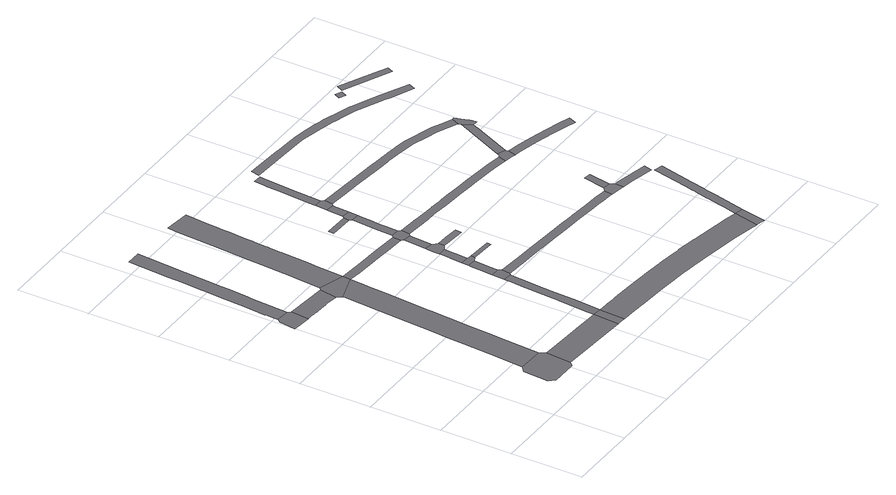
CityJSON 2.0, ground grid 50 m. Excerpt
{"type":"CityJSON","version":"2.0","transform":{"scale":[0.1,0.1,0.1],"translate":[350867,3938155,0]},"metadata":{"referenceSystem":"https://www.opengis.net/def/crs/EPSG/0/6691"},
"CityObjects":{
"road1":{"type":"Road","geometry":[{"type":"MultiSurface","lod":"1","boundaries":[[[0,1,2,3,4,5,6,7]]]}]},
"road2":{"type":"Road","geometry":[{"type":"MultiSurface","lod":"1","boundaries":[[[8,9,10,11,12,13,14,15,16,17,18]]]}]},
"road3":{"type":"Road","attributes":{"RoadStructureAttribute.sectionType":"1"},"geometry":[{"type":"MultiSurface","lod":"1","boundaries":[[[6,19,20,21,22,23,24,25,26,27,28,29,30,31,32,33,34,35,36,37,38,39,40,7]]]}]},
"road4":{"type":"Road","attributes":{"RoadStructureAttribute.sectionType":"1"},"geometry":[{"type":"MultiSurface","lod":"1","boundaries":[[[8,18,41,42,43,44,45,46,47,48,49,50,51,52,53,54,55,56,57,58]]]}]},
"road5":{"type":"Road","attributes":{"RoadStructureAttribute.sectionType":"1"},"geometry":[{"type":"MultiSurface","lod":"1","boundaries":[[[59,60,61,62,63,64,65,66,67,68,69,70,10,9,71,72,73,74,75,76,77,78,79]]]}]},
"road6":{"type":"Road","attributes":{"RoadStructureAttribute.sectionType":"1"},"geometry":[{"type":"MultiSurface","lod":"1","boundaries":[[[80,81,82,5,4,83,84,85]]]}]},
"road7":{"type":"Road","geometry":[{"type":"MultiSurface","lod":"1","boundaries":[[[57,32,31,86,87,58]]]}]},
"road8":{"type":"Road","geometry":[{"type":"MultiSurface","lod":"1","boundaries":[[[84,88,89,90,91,85]]]}]},
"road9":{"type":"Road","attributes":{"RoadStructureAttribute.sectionType":"1"},"geometry":[{"type":"MultiSurface","lod":"1","boundaries":[[[92,93,94,95,96,97,98,99,100,101,102,103,104,105,106,107,108,109,110,91,90]]]}]},
"road10":{"type":"Road","attributes":{"RoadStructureAttribute.sectionType":"1"},"geometry":[{"type":"MultiSurface","lod":"1","boundaries":[[[111,112,113,114,115,116,117,118,87,86,119,120,121,122,123,124,125,126,127,128,129,130,131,132,133,134,135,136,137,138,139,140,141,142]]]}]},
"road11":{"type":"Road","attributes":{"RoadStructureAttribute.sectionType":"1"},"geometry":[{"type":"MultiSurface","lod":"1","boundaries":[[[31,143,144,145,146,147,148,149,150,151,152,153,154,155,156,157,158,159,160,86]]]}]},
"road12":{"type":"Road","geometry":[{"type":"MultiSurface","lod":"1","boundaries":[[[161,98,97,162,163,164]]]}]},
"road13":{"type":"Road","attributes":{"RoadStructureAttribute.sectionType":"1"},"geometry":[{"type":"MultiSurface","lod":"1","boundaries":[[[165,166,167,168,169,170,171,172,161,164]]]}]},
"road14":{"type":"Road","geometry":[{"type":"MultiSurface","lod":"1","boundaries":[[[173,174,175,169,168,176]]]}]},
"road15":{"type":"Road","attributes":{"RoadStructureAttribute.sectionType":"1"},"geometry":[{"type":"MultiSurface","lod":"1","boundaries":[[[174,177,178,179,180,181,182,183,184,185,175]]]}]},
"road16":{"type":"Road","geometry":[{"type":"MultiSurface","lod":"1","boundaries":[[[186,187,188,189,190,191,192,181,180]]]}]},
"road17":{"type":"Road","attributes":{"RoadStructureAttribute.sectionType":"1"},"geometry":[{"type":"MultiSurface","lod":"1","boundaries":[[[193,189,188,194,195]]]}]},
"road18":{"type":"Road","attributes":{"RoadStructureAttribute.sectionType":"1"},"geometry":[{"type":"MultiSurface","lod":"1","boundaries":[[[196,197,173,176]]]}]},
"road19":{"type":"Road","geometry":[{"type":"MultiSurface","lod":"1","boundaries":[[[194,198,199,200,201,154,153,195]]]}]},
"road20":{"type":"Road","geometry":[{"type":"MultiSurface","lod":"1","boundaries":[[[202,203,204,205]]]}]},
"road21":{"type":"Road","attributes":{"RoadStructureAttribute.sectionType":"1"},"geometry":[{"type":"MultiSurface","lod":"1","boundaries":[[[206,207,208,209,187,186]]]}]},
"road22":{"type":"Road","attributes":{"RoadStructureAttribute.sectionType":"1"},"geometry":[{"type":"MultiSurface","lod":"1","boundaries":[[[210,211,212,213,214,215,216,201,200,217,218,219,220,221,222,223]]]}]},
"road23":{"type":"Road","attributes":{"RoadStructureAttribute.sectionType":"1"},"geometry":[{"type":"MultiSurface","lod":"1","boundaries":[[[224,225,226,227,228,229,230,231,232,233,234,235,236,237,238,239,240,241,90,89,242,243,244,245,246,247,248,249,250,251,252,253,254,255,256]]]}]},
"road24":{"type":"Road","geometry":[{"type":"MultiSurface","lod":"1","boundaries":[[[257,258,205,204,210,223]]]}]},
"road25":{"type":"Road","attributes":{"RoadStructureAttribute.sectionType":"1"},"geometry":[{"type":"MultiSurface","lod":"1","boundaries":[[[259,260,258,257,261,262]]]}]},
"road26":{"type":"Road","geometry":[{"type":"MultiSurface","lod":"1","boundaries":[[[261,263,264,265,266,262]]]}]},
"road27":{"type":"Road","attributes":{"RoadStructureAttribute.sectionType":"1"},"geometry":[{"type":"MultiSurface","lod":"1","boundaries":[[[162,267,268,269,270,271,272,273,274,275,276,277,278,279,280,281,282,283,284,285,286,287,288,289,290,291,163]]]}]},
"road28":{"type":"Road","attributes":{"RoadStructureAttribute.sectionType":"1"},"geometry":[{"type":"MultiSurface","lod":"1","boundaries":[[[265,292,293,294,295,296,297,298,299,300,301,302,303,266]]]}]},
"road29":{"type":"Road","attributes":{"RoadStructureAttribute.sectionType":"1"},"geometry":[{"type":"MultiSurface","lod":"1","boundaries":[[[304,305,306,307,308,309,310,311,312,313,314,315,316,317,318,319,320,321,322,323,324,325,326,327,328,329,330,199,198]]]}]},
"road30":{"type":"Road","geometry":[{"type":"MultiSurface","lod":"1","boundaries":[[[255,331,332,333,256]]]}]},
"road31":{"type":"Road","attributes":{"RoadStructureAttribute.sectionType":"1"},"geometry":[{"type":"MultiSurface","lod":"1","boundaries":[[[263,334,335,336,337,338,339,340,341,342,343,344,345,346,347,348,349,350,351,352,353,354,355,356,357,358,359,360,361,362,264]]]}]},
"road32":{"type":"Road","geometry":[{"type":"MultiSurface","lod":"1","boundaries":[[[363,280,279,364,365,366,367]]]}]},
"road33":{"type":"Road","attributes":{"RoadStructureAttribute.sectionType":"1"},"geometry":[{"type":"MultiSurface","lod":"1","boundaries":[[[368,369,363,367]]]}]},
"road34":{"type":"Road","attributes":{"RoadStructureAttribute.sectionType":"1"},"geometry":[{"type":"MultiSurface","lod":"1","boundaries":[[[370,371,372,373,374,375,376,377,378,379,380,381,382,383,384,385,386,256,333]]]}]},
"road35":{"type":"Road","attributes":{"RoadStructureAttribute.sectionType":"1"},"geometry":[{"type":"MultiSurface","lod":"1","boundaries":[[[387,388,389,390,391,392,393,366,365,394,395,396,397]]]}]},
"road36":{"type":"Road","geometry":[{"type":"MultiSurface","lod":"1","boundaries":[[[398,314,313,399,400,401,402,403,404,405]]]}]},
"road37":{"type":"Road","attributes":{"RoadStructureAttribute.sectionType":"1"},"geometry":[{"type":"MultiSurface","lod":"1","boundaries":[[[406,407,408,409,410,411,412,413,414,415,416,417,418,419,420,421,422,423,424,425,426,427,428,429,430,431,432,433,434,435,436,437,438,439,440,441,442,443,444,445,446,447,448,449,450]]]}]},
"road38":{"type":"Road","attributes":{"RoadStructureAttribute.sectionType":"1"},"geometry":[{"type":"MultiSurface","lod":"1","boundaries":[[[451,452,453,454,405,404,455,456,457,458,459]]]}]},
"road39":{"type":"Road","attributes":{"RoadStructureAttribute.sectionType":"1"},"geometry":[{"type":"MultiSurface","lod":"1","boundaries":[[[460,461,462,463,464,465,466,467,468,469,470,471,472,473,474,475,403,402]]]}]},
"road40":{"type":"Road","geometry":[{"type":"MultiSurface","lod":"1","boundaries":[[[476,477,478,479,347,346,451,459,480]]]}]},
"road41":{"type":"Road","attributes":{"RoadStructureAttribute.sectionType":"1"},"geometry":[{"type":"MultiSurface","lod":"1","boundaries":[[[481,482,483,484]]]}]},
"road42":{"type":"Road","attributes":{"RoadStructureAttribute.sectionType":"1"},"geometry":[{"type":"MultiSurface","lod":"1","boundaries":[[[485,486,487,488,489]]]}]}
},
"vertices":[
[319,406,0],[304,225,0],[340,185,0],[520,184,0],[549,212,0],[565,393,0],[540,429,0],[357,439,0],
[151,1951,0],[135,1972,0],[37,1980,0],[35,1974,0],[18,1958,0],[3,1839,0],[19,1838,0],[35,1836,0],[39,1836,0],[39,1834,0],[141,1826,0],
[555,671,0],[566,813,0],[577,958,0],[583,1041,0],[588,1108,0],[597,1220,0],[600,1255,0],[618,1495,0],[623,1563,0],[625,1580,0],[633,1700,0],[635,1713,0],[644,1828,0],[457,1769,0],[457,1762,0],[437,1501,0],[417,1233,0],[408,1118,0],[397,971,0],[394,931,0],[389,873,0],[376,690,0],
[146,1825,0],[147,1830,0],[152,1829,0],[164,1827,0],[182,1825,0],[199,1823,0],[217,1821,0],[234,1819,0],[252,1818,0],[269,1817,0],[287,1816,0],[304,1815,0],[322,1815,0],[335,1815,0],[352,1813,0],[406,1805,0],[430,1803,0],[449,1927,0],
[117,3086,0],[95,2790,0],[93,2751,0],[88,2688,0],[78,2550,0],[76,2528,0],[64,2367,0],[57,2262,0],[50,2185,0],[42,2077,0],[42,2069,0],[39,2014,0],[145,2099,0],[156,2241,0],[159,2273,0],[171,2416,0],[176,2495,0],[178,2522,0],[193,2733,0],[214,3015,0],[218,3081,0],
[966,368,0],[880,373,0],[792,378,0],[797,197,0],[1064,181,0],[1075,362,0],
[647,1886,0],[470,1943,0],
[1087,179,0],[1127,177,0],[1138,358,0],[1075,363,0],
[1139,372,0],[1153,529,0],[1163,718,0],[1168,768,0],[1182,947,0],[1188,1020,0],[1125,1025,0],[1124,1000,0],[1124,997,0],[1122,975,0],[1114,877,0],[1111,838,0],[1106,771,0],[1098,662,0],[1096,644,0],[1095,625,0],[1089,545,0],[1087,525,0],[1078,401,0],
[557,3073,0],[553,3015,0],[532,2745,0],[518,2557,0],[511,2470,0],[487,2162,0],[485,2128,0],[478,2042,0],[658,2040,0],[660,2068,0],[661,2069,0],[668,2149,0],[676,2255,0],[679,2303,0],[683,2344,0],[683,2355,0],[689,2431,0],[690,2445,0],[691,2451,0],[691,2462,0],[697,2537,0],[698,2545,0],[699,2562,0],[702,2605,0],[708,2686,0],[712,2732,0],[713,2745,0],[715,2776,0],[718,2810,0],[722,2868,0],[723,2880,0],[737,3053,0],
[744,1818,0],[804,1814,0],[824,1812,0],[843,1811,0],[901,1807,0],[913,1806,0],[921,1806,0],[953,1804,0],[998,1800,0],[1038,1798,0],[1170,1788,0],[1175,1847,0],[1026,1859,0],[1003,1860,0],[917,1866,0],[894,1868,0],[867,1870,0],[830,1872,0],
[1132,1116,0],[1201,1033,0],[1208,1095,0],[1194,1112,0],
[1199,1178,0],[1205,1276,0],[1205,1281,0],[1206,1286,0],[1146,1291,0],[1145,1278,0],[1140,1219,0],[1136,1163,0],
[1244,1335,0],[1210,1339,0],[1150,1343,0],[1243,1306,0],
[1216,1420,0],[1219,1454,0],[1221,1480,0],[1223,1510,0],[1163,1508,0],[1158,1440,0],[1156,1425,0],[1155,1417,0],[1153,1388,0],
[1258,1531,0],[1261,1576,0],[1230,1605,0],[1171,1615,0],[1169,1590,0],[1165,1544,0],[1163,1509,0],
[1177,1700,0],[1243,1768,0],[1184,1773,0],
[1415,1296,0],[1416,1326,0],
[1258,1781,0],[1267,1843,0],[1252,1857,0],[1190,1861,0],
[1027,2215,0],[1026,2175,0],[1199,2172,0],[1202,2212,0],
[1294,1529,0],[1437,1519,0],[1440,1564,0],[1336,1571,0],
[1212,2157,0],[1211,2144,0],[1206,2082,0],[1205,2059,0],[1204,2054,0],[1203,2033,0],[1199,1989,0],[1257,1944,0],[1259,1988,0],[1262,2032,0],[1263,2042,0],[1264,2050,0],[1271,2139,0],[1272,2153,0],
[2381,216,0],[2297,231,0],[2249,240,0],[2107,264,0],[2097,265,0],[1952,288,0],[1944,288,0],[1851,300,0],[1821,303,0],[1795,307,0],[1767,310,0],[1763,310,0],[1671,319,0],[1524,332,0],[1356,344,0],[1334,346,0],[1244,351,0],[1243,351,0],[1149,175,0],[1239,170,0],[1351,163,0],[1514,151,0],[1661,138,0],[1667,137,0],[1746,129,0],[1813,122,0],[1843,118,0],[1935,106,0],[2078,85,0],[2226,61,0],[2356,36,0],[2433,20,0],[2474,197,0],
[1277,2221,0],[1217,2225,0],
[1225,2329,0],[1218,2234,0],[1285,2340,0],[1226,2345,0],
[1301,2351,0],[1308,2411,0],[1293,2428,0],[1233,2432,0],
[1369,1021,0],[1409,1018,0],[1520,1010,0],[1536,1009,0],[1607,1002,0],[1807,987,0],[1861,984,0],[1919,980,0],[2081,966,0],[2140,961,0],[2165,959,0],[2249,949,0],[2266,947,0],[2275,1006,0],[2256,1009,0],[2196,1016,0],[2171,1019,0],[2086,1026,0],[1942,1037,0],[1928,1038,0],[1812,1047,0],[1734,1053,0],[1612,1062,0],[1472,1074,0],[1413,1078,0],
[1294,2441,0],[1309,2643,0],[1316,2725,0],[1322,2811,0],[1328,2883,0],[1268,2885,0],[1262,2812,0],[1260,2787,0],[1256,2737,0],[1252,2675,0],[1250,2649,0],[1237,2484,0],
[1457,1765,0],[1518,1761,0],[1525,1761,0],[1656,1750,0],[1808,1738,0],[1891,1731,0],[1966,1725,0],[2108,1711,0],[2143,1707,0],[2248,1692,0],[2266,1751,0],[2149,1767,0],[1972,1785,0],[1963,1786,0],[1876,1794,0],[1854,1795,0],[1813,1798,0],[1739,1805,0],[1679,1809,0],[1661,1810,0],[1625,1813,0],[1586,1816,0],[1581,1817,0],[1572,1817,0],[1461,1825,0],[1444,1828,0],[1413,1830,0],
[2434,20,0],[2495,6,0],[2533,184,0],
[1347,2347,0],[1428,2340,0],[1572,2328,0],[1785,2308,0],[1870,2301,0],[1888,2300,0],[1974,2290,0],[2064,2277,0],[2114,2270,0],[2120,2269,0],[2226,2237,0],[2312,2212,0],[2449,2149,0],[2474,2203,0],[2397,2240,0],[2335,2270,0],[2333,2270,0],[2125,2330,0],[2124,2330,0],[2071,2338,0],[1984,2351,0],[1970,2352,0],[1903,2359,0],[1893,2360,0],[1883,2361,0],[1841,2364,0],[1791,2368,0],[1577,2388,0],[1336,2409,0],
[2304,1027,0],[2329,938,0],[2375,931,0],[2374,990,0],[2355,1021,0],
[2386,1176,0],[2337,1186,0],
[2584,402,0],[2601,475,0],[2608,502,0],[2632,604,0],[2690,848,0],[2632,865,0],[2626,841,0],[2574,617,0],[2558,550,0],[2555,538,0],[2548,512,0],[2543,488,0],[2530,436,0],[2526,417,0],[2519,387,0],[2501,309,0],[2497,293,0],
[2637,941,0],[2595,949,0],[2530,963,0],[2505,968,0],[2421,984,0],[2404,987,0],[2400,988,0],[2410,925,0],[2455,917,0],[2493,909,0],[2622,882,0],
[2283,1760,0],[2255,1691,0],[2289,1687,0],[2320,1680,0],[2337,1677,0],[2355,1734,0],[2346,1752,0],[2291,1777,0],
[1517,2887,0],[1611,2881,0],[1811,2869,0],[1930,2846,0],[1975,2836,0],[1983,2834,0],[1989,2832,0],[2073,2814,0],[2106,2803,0],[2158,2786,0],[2243,2759,0],[2277,2746,0],[2278,2746,0],[2435,2675,0],[2443,2671,0],[2485,2652,0],[2495,2647,0],[2649,2578,0],[2672,2629,0],[2592,2667,0],[2542,2690,0],[2488,2714,0],[2471,2723,0],[2421,2747,0],[2306,2796,0],[2300,2799,0],[2270,2811,0],[2262,2814,0],[2202,2834,0],[2192,2838,0],[2178,2843,0],[2091,2871,0],[2070,2877,0],[2038,2884,0],[1999,2894,0],[1995,2895,0],[1978,2898,0],[1881,2916,0],[1826,2927,0],[1758,2932,0],[1651,2939,0],[1622,2940,0],[1617,2941,0],[1356,2959,0],[1343,2897,0],
[2456,2130,0],[2445,2106,0],[2404,2019,0],[2354,1912,0],[2409,1886,0],[2450,1977,0],[2469,2018,0],[2481,2044,0],[2490,2064,0],
[2369,1670,0],[2401,1665,0],[2414,1662,0],[2453,1653,0],[2497,1643,0],[2579,1622,0],[2665,1598,0],[2750,1573,0],[2832,1546,0],[2854,1602,0],[2768,1631,0],[2683,1656,0],[2597,1679,0],[2507,1703,0],[2417,1723,0],[2377,1730,0],
[2527,2098,0],[2521,2113,0],[2518,2121,0],[2493,2210,0],[2527,2062,0],
[2325,2919,0],[2370,2898,0],[2389,2938,0],[2344,2959,0],
[2704,2861,0],[2426,2991,0],[2405,2946,0],[2740,2788,0],[2762,2834,0]
]}
